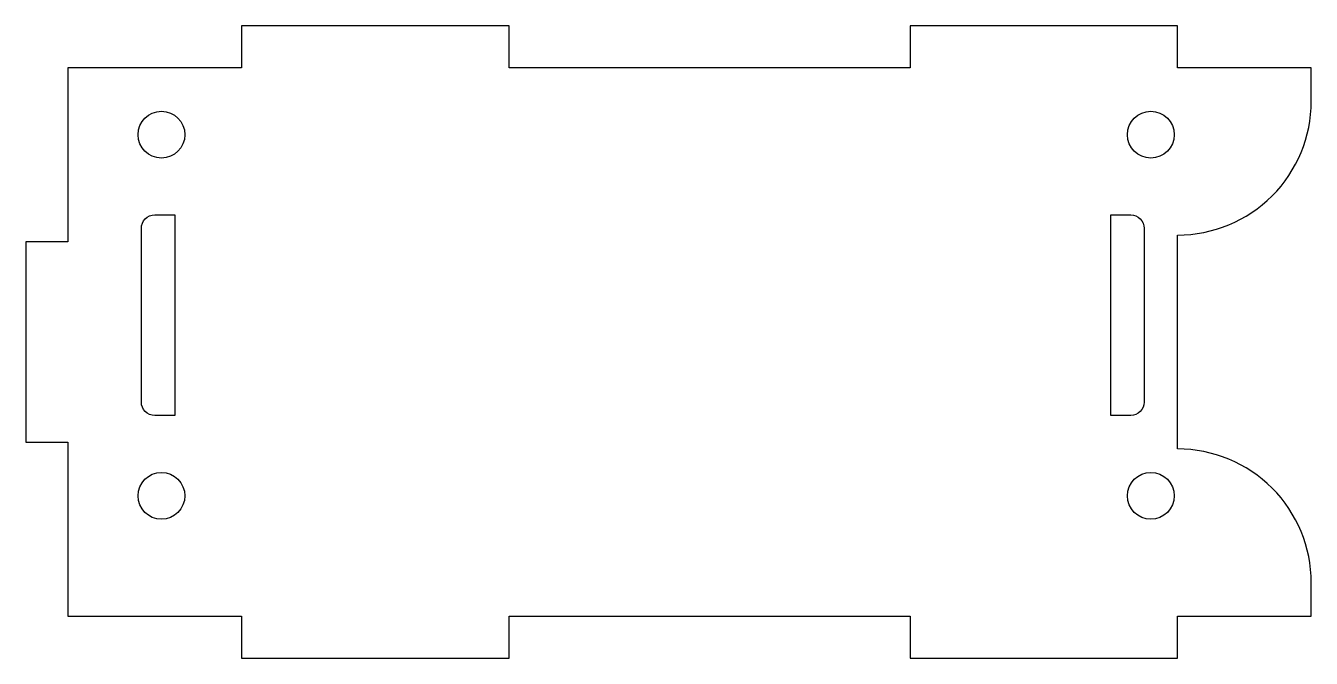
# Model space of a CAD drawing. Header units: millimetres. Extents: x -54.7 to 41.5, y -23.7 to 23.6.
import ezdxf

# ---------------------------------------------------------------- set-up
doc = ezdxf.new("R2010")
doc.units = ezdxf.units.MM
doc.layers.get('0').update_dxf_attribs({"linetype": 'CONTINUOUS'})

msp = doc.modelspace()

# ---------------------------------------------------------------- linework, layer by layer
for points in [[(41.5, -18, 0.414214), (31.5, -8), (31.5, 8, 0.414214), (41.5, 18), (41.5, 20.5), (31.5, 20.5), (31.5, 23.65), (11.5, 23.65), (11.5, 20.5), (-18.5, 20.5), (-18.5, 23.65), (-38.5, 23.65), (-38.5, 20.5), (-51.5, 20.5), (-51.5, 7.5), (-54.65, 7.5), (-54.65, -7.5), (-51.5, -7.5), (-51.5, -20.5), (-38.5, -20.5), (-38.5, -23.65), (-18.5, -23.65), (-18.5, -20.5), (11.5, -20.5), (11.5, -23.65), (31.5, -23.65), (31.5, -20.5), (41.5, -20.5)], [(-45, 9.5), (-43.5, 9.5), (-43.5, -5.5), (-45, -5.5, -0.414214), (-46, -4.5), (-46, 8.5, -0.414214)], [(26.5, 9.5), (28, 9.5, -0.414214), (29, 8.5), (29, -4.5, -0.414214), (28, -5.5), (26.5, -5.5)]]:
    msp.add_lwpolyline(points, format="xyb", close=True)
for centre in [(-44.5, 15.5), (29.5, 15.5), (-44.5, -11.5), (29.5, -11.5)]:
    msp.add_circle(centre, 1.75)

doc.saveas('drawing.dxf')
